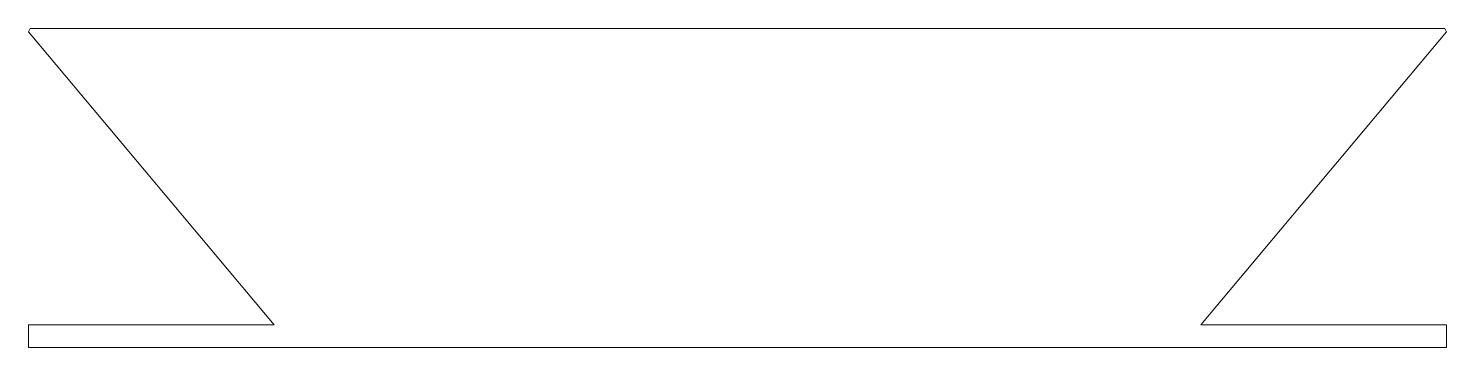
# Model space of a CAD drawing. Header units: millimetres. Extents: x -80 to 231, y -70 to 0.
import ezdxf

# ---------------------------------------------------------------- set-up
doc = ezdxf.new("R2010")
doc.units = ezdxf.units.MM
doc.layers.add('IV_OUTER_PROFILE', color=7, linetype='Continuous', lineweight=5)

msp = doc.modelspace()

# ---------------------------------------------------------------- linework, layer by layer
at = {"layer": 'IV_OUTER_PROFILE'}
for p, q in [((-80.31, -0.77), (-79.95, 0)), ((-80.31, -0.77), (-26.41, -65)), ((-79.95, 0), (230.45, 0)), ((176.91, -65), (230.81, -0.77)), ((230.45, 0), (230.81, -0.77)), ((-26.41, -65), (-80.31, -65)), ((-80.31, -65), (-80.31, -70)), ((230.81, -65), (176.91, -65)), ((230.81, -70), (230.81, -65)), ((-80.31, -70), (230.81, -70))]:
    msp.add_line(p, q, dxfattribs=at)

doc.saveas('drawing.dxf')
